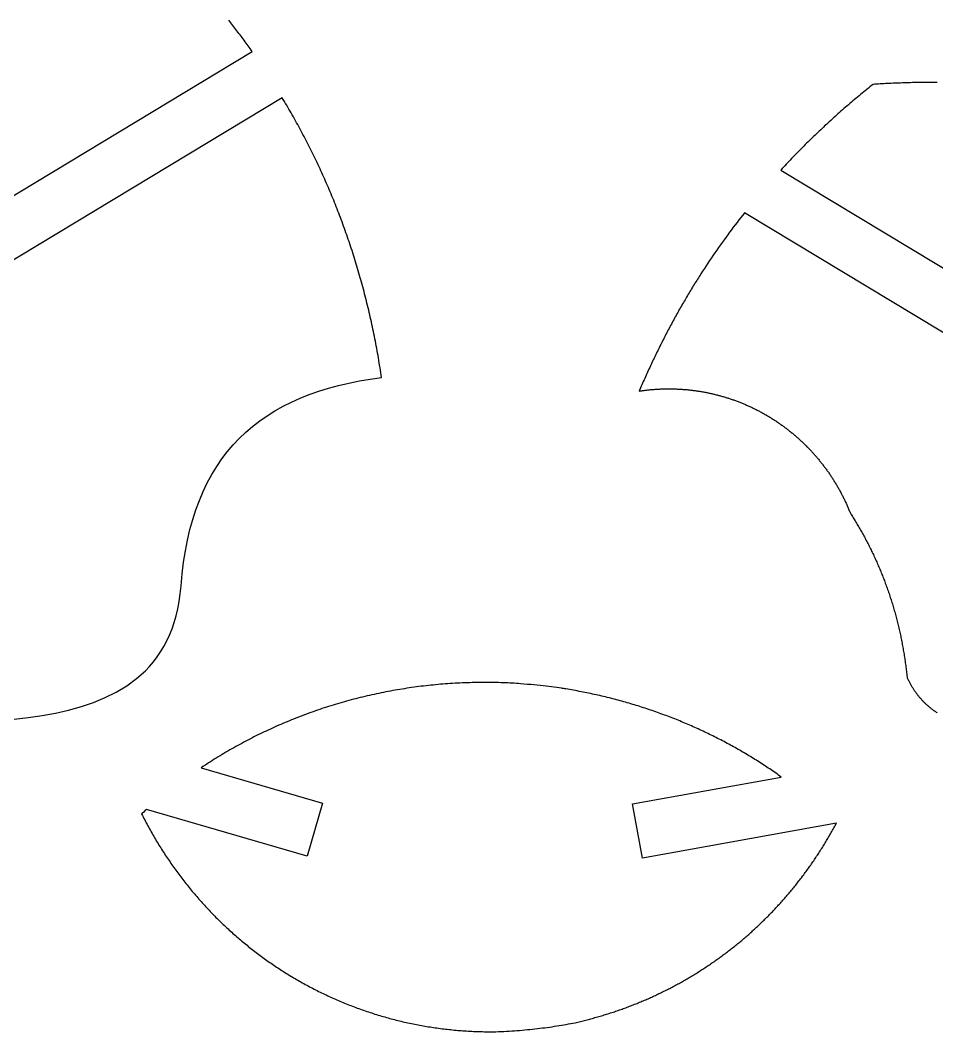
# Model space of a CAD drawing. Extents: x -331 to 1103, y -532 to 1751.
# Drawn here: x -128.5 to 73.6, y 682 to 905.2 of the extents above; entities that cross this region are included whole.
import ezdxf

# ---------------------------------------------------------------- set-up
doc = ezdxf.new("R2010")
doc.units = 0
doc.layers.add('Default_Layer', color=1, linetype='CONTINUOUS')

msp = doc.modelspace()

# ---------------------------------------------------------------- linework, layer by layer
at = {"layer": 'Default_Layer'}
for points in [[(-147.08, 856.28), (-77.42, 898.34), (-77.64, 898.65), (-77.85, 898.96), (-78.07, 899.27), (-78.29, 899.57), (-78.52, 899.88), (-78.74, 900.18), (-78.96, 900.49), (-79.18, 900.79), (-79.4, 901.09), (-79.63, 901.39), (-79.85, 901.69), (-80.07, 901.99), (-80.3, 902.29), (-80.52, 902.59), (-80.75, 902.89), (-80.98, 903.19), (-81.2, 903.49), (-81.43, 903.78), (-81.66, 904.08), (-81.89, 904.38), (-82.11, 904.67), (-82.34, 904.96), (-82.57, 905.26)], [(73.68, 891.5), (73.1, 891.5), (72.66, 891.5), (72.21, 891.5), (71.77, 891.5), (71.32, 891.49), (70.88, 891.49), (70.43, 891.48), (69.99, 891.48), (69.55, 891.47), (69.11, 891.46), (68.67, 891.46), (68.23, 891.45), (67.8, 891.44), (67.36, 891.43), (66.93, 891.41), (66.5, 891.4), (66.07, 891.39), (65.64, 891.37), (65.22, 891.36), (64.79, 891.34), (64.37, 891.32), (63.96, 891.31), (63.54, 891.29), (63.13, 891.27), (62.72, 891.25), (62.32, 891.23), (61.91, 891.21), (61.51, 891.19), (61.12, 891.16), (60.72, 891.14), (60.34, 891.11), (59.95, 891.09), (59.57, 891.06), (59.22, 890.79), (58.87, 890.51), (58.53, 890.23), (58.18, 889.95), (57.84, 889.68), (57.49, 889.4), (57.15, 889.12), (56.81, 888.84), (56.47, 888.56), (56.13, 888.27), (55.79, 887.99), (55.46, 887.71), (55.12, 887.43), (54.79, 887.15), (54.45, 886.86), (54.12, 886.58), (53.79, 886.29), (53.46, 886.01), (53.13, 885.72), (52.8, 885.44), (52.47, 885.15), (52.15, 884.86), (51.82, 884.57), (51.5, 884.29), (51.18, 884), (50.85, 883.71), (50.53, 883.42), (50.21, 883.13), (49.89, 882.83), (49.57, 882.54), (49.26, 882.25), (48.94, 881.96), (48.62, 881.66), (48.31, 881.37), (48, 881.07), (47.68, 880.77), (47.37, 880.48), (47.06, 880.18), (46.75, 879.88), (46.44, 879.58), (46.13, 879.28), (45.82, 878.98), (45.51, 878.68), (45.21, 878.38), (44.9, 878.08), (44.6, 877.77), (44.29, 877.47), (43.99, 877.16), (43.69, 876.86), (43.38, 876.55), (43.08, 876.24), (42.78, 875.94), (42.48, 875.63), (42.18, 875.32), (41.88, 875.01), (41.59, 874.69), (41.29, 874.38), (40.99, 874.07), (40.7, 873.75), (40.4, 873.44), (40.11, 873.12), (39.81, 872.81), (39.52, 872.49), (39.23, 872.17), (107.64, 830.86)], [(-129.86, 751.02), (-126.77, 751.37), (-123.73, 751.8), (-120.76, 752.34), (-117.87, 752.99), (-115.07, 753.77), (-112.38, 754.69), (-109.8, 755.75), (-107.36, 756.97), (-105.06, 758.36), (-102.92, 759.94), (-100.95, 761.7), (-100.04, 762.66), (-99.17, 763.67), (-98.35, 764.74), (-97.58, 765.86), (-96.87, 767.04), (-96.2, 768.27), (-95.6, 769.57), (-95.05, 770.92), (-94.56, 772.34), (-94.14, 773.82), (-93.77, 775.37), (-93.47, 776.98), (-93.24, 778.66), (-93.07, 780.41), (-92.83, 783.07), (-92.51, 785.64), (-92.12, 788.12), (-91.66, 790.52), (-91.11, 792.84), (-90.5, 795.07), (-89.8, 797.21), (-89.03, 799.28), (-88.19, 801.26), (-87.28, 803.17), (-86.29, 804.99), (-85.22, 806.74), (-84.08, 808.41), (-82.87, 810), (-81.59, 811.51), (-80.23, 812.95), (-78.8, 814.31), (-77.3, 815.61), (-75.73, 816.82), (-74.08, 817.97), (-72.37, 819.04), (-70.58, 820.05), (-68.72, 820.98), (-66.79, 821.84), (-64.79, 822.64), (-62.72, 823.37), (-60.58, 824.03), (-58.38, 824.63), (-56.1, 825.16), (-53.75, 825.63), (-51.33, 826.04), (-48.85, 826.38), (-48.93, 826.92), (-49.01, 827.47), (-49.09, 828.01), (-49.18, 828.55), (-49.27, 829.09), (-49.36, 829.62), (-49.45, 830.16), (-49.54, 830.7), (-49.63, 831.23), (-49.73, 831.77), (-49.82, 832.3), (-49.92, 832.84), (-50.02, 833.37), (-50.12, 833.9), (-50.22, 834.43), (-50.33, 834.96), (-50.43, 835.49), (-50.54, 836.02), (-50.65, 836.54), (-50.76, 837.07), (-50.87, 837.6), (-50.98, 838.12), (-51.1, 838.64), (-51.21, 839.17), (-51.33, 839.69), (-51.45, 840.21), (-51.57, 840.73), (-51.69, 841.25), (-51.82, 841.76), (-51.94, 842.28), (-52.07, 842.8), (-52.2, 843.31), (-52.32, 843.83), (-52.46, 844.34), (-52.59, 844.85), (-52.72, 845.36), (-52.86, 845.87), (-52.99, 846.38), (-53.13, 846.89), (-53.27, 847.4), (-53.41, 847.91), (-53.55, 848.41), (-53.7, 848.92), (-53.84, 849.42), (-53.99, 849.92), (-54.14, 850.42), (-54.29, 850.93), (-54.44, 851.43), (-54.59, 851.92), (-54.75, 852.42), (-54.9, 852.92), (-55.06, 853.42), (-55.21, 853.91), (-55.37, 854.4), (-55.53, 854.9), (-55.7, 855.39), (-55.86, 855.88), (-56.03, 856.37), (-56.19, 856.86), (-56.36, 857.35), (-56.53, 857.84), (-56.7, 858.32), (-56.87, 858.81), (-57.04, 859.29), (-57.22, 859.78), (-57.39, 860.26), (-57.57, 860.74), (-57.75, 861.22), (-57.93, 861.7), (-58.11, 862.18), (-58.29, 862.65), (-58.48, 863.13), (-58.66, 863.61), (-58.85, 864.08), (-59.03, 864.55), (-59.22, 865.03), (-59.41, 865.5), (-59.61, 865.97), (-59.8, 866.44), (-59.99, 866.9), (-60.19, 867.37), (-60.39, 867.84), (-60.58, 868.3), (-60.78, 868.77), (-60.98, 869.23), (-61.19, 869.69), (-61.39, 870.15), (-61.59, 870.61), (-61.8, 871.07), (-62.01, 871.53), (-62.21, 871.98), (-62.42, 872.44), (-62.63, 872.89), (-62.85, 873.35), (-63.06, 873.8), (-63.27, 874.25), (-63.49, 874.7), (-63.71, 875.15), (-63.93, 875.6), (-64.15, 876.05), (-64.37, 876.49), (-64.59, 876.94), (-64.81, 877.38), (-65.04, 877.82), (-65.26, 878.27), (-65.49, 878.71), (-65.72, 879.15), (-65.94, 879.58), (-66.18, 880.02), (-66.41, 880.46), (-66.64, 880.89), (-66.87, 881.33), (-67.11, 881.76), (-67.34, 882.19), (-67.58, 882.62), (-67.82, 883.05), (-68.06, 883.48), (-68.3, 883.91), (-68.54, 884.33), (-68.79, 884.76), (-69.03, 885.18), (-69.28, 885.61), (-69.52, 886.03), (-69.77, 886.45), (-70.02, 886.87), (-70.27, 887.29), (-70.52, 887.71), (-70.78, 888.12), (-141.11, 845.65)], [(101.34, 820.43), (31.23, 862.76), (30.81, 862.23), (30.39, 861.69), (29.97, 861.16), (29.55, 860.62), (29.14, 860.07), (28.72, 859.53), (28.31, 858.98), (27.9, 858.43), (27.49, 857.87), (27.09, 857.32), (26.68, 856.76), (26.28, 856.2), (25.88, 855.64), (25.48, 855.07), (25.08, 854.5), (24.69, 853.93), (24.29, 853.36), (23.9, 852.79), (23.51, 852.21), (23.13, 851.63), (22.74, 851.04), (22.36, 850.46), (21.97, 849.87), (21.59, 849.28), (21.4, 848.98), (21.22, 848.69), (21.03, 848.39), (20.84, 848.09), (20.65, 847.79), (20.46, 847.49), (20.28, 847.19), (20.09, 846.89), (19.91, 846.59), (19.72, 846.29), (19.54, 845.98), (19.35, 845.68), (19.17, 845.38), (18.99, 845.07), (18.8, 844.76), (18.62, 844.46), (18.44, 844.15), (18.26, 843.84), (18.08, 843.54), (17.9, 843.23), (17.72, 842.92), (17.54, 842.61), (17.36, 842.3), (17.18, 841.98), (17, 841.67), (16.82, 841.36), (16.65, 841.04), (16.47, 840.73), (16.3, 840.41), (16.12, 840.1), (15.94, 839.78), (15.77, 839.47), (15.6, 839.15), (15.42, 838.83), (15.25, 838.51), (15.08, 838.19), (14.9, 837.87), (14.73, 837.55), (14.56, 837.23), (14.39, 836.9), (14.22, 836.58), (14.05, 836.25), (13.88, 835.93), (13.71, 835.6), (13.55, 835.28), (13.38, 834.95), (13.21, 834.62), (13.04, 834.29), (12.88, 833.97), (12.71, 833.64), (12.55, 833.31), (12.38, 832.97), (12.22, 832.64), (12.05, 832.31), (11.89, 831.98), (11.73, 831.64), (11.57, 831.31), (11.4, 830.97), (11.24, 830.63), (11.08, 830.3), (10.92, 829.96), (10.76, 829.62), (10.6, 829.28), (10.44, 828.94), (10.29, 828.6), (10.13, 828.26), (9.97, 827.92), (9.81, 827.57), (9.66, 827.23), (9.5, 826.89), (9.35, 826.54), (9.19, 826.19), (9.04, 825.85), (8.88, 825.5), (8.73, 825.15), (8.58, 824.8), (8.43, 824.45), (8.27, 824.1), (8.12, 823.75), (7.97, 823.4), (8.16, 823.43), (8.34, 823.46), (8.53, 823.48), (8.72, 823.51), (8.91, 823.54), (9.1, 823.56), (9.29, 823.59), (9.49, 823.61), (9.68, 823.63), (9.88, 823.65), (10.08, 823.67), (10.28, 823.69), (10.48, 823.71), (10.68, 823.73), (10.89, 823.75), (11.09, 823.76), (11.3, 823.78), (11.5, 823.79), (11.71, 823.81), (11.92, 823.82), (12.13, 823.83), (12.34, 823.84), (12.55, 823.85), (12.76, 823.86), (12.97, 823.87), (13.18, 823.87), (13.4, 823.88), (13.61, 823.89), (13.82, 823.89), (14.04, 823.89), (14.25, 823.89), (14.47, 823.89), (14.68, 823.89), (14.89, 823.89), (15.1, 823.89), (15.32, 823.89), (15.53, 823.88), (15.74, 823.88), (15.95, 823.87), (16.16, 823.86), (16.37, 823.85), (16.58, 823.84), (16.79, 823.83), (17, 823.82), (17.21, 823.81), (17.42, 823.79), (17.63, 823.78), (17.84, 823.76), (18.05, 823.75), (18.26, 823.73), (18.46, 823.71), (18.67, 823.69), (18.88, 823.67), (19.09, 823.65), (19.29, 823.63), (19.5, 823.6), (19.7, 823.58), (19.91, 823.55), (20.12, 823.53), (20.32, 823.5), (20.53, 823.47), (20.73, 823.44), (20.94, 823.41), (21.14, 823.38), (21.34, 823.35), (21.55, 823.31), (21.75, 823.28), (21.95, 823.24), (22.15, 823.21), (22.36, 823.17), (22.56, 823.13), (22.76, 823.09), (22.96, 823.05), (23.16, 823.01), (23.36, 822.97), (23.56, 822.93), (23.76, 822.88), (23.96, 822.84), (24.16, 822.79), (24.36, 822.75), (24.56, 822.7), (24.76, 822.65), (24.95, 822.6), (25.15, 822.55), (25.35, 822.5), (25.54, 822.45), (25.74, 822.4), (25.94, 822.34), (26.13, 822.29), (26.33, 822.23), (26.52, 822.18), (26.72, 822.12), (26.91, 822.06), (27.1, 822), (27.3, 821.94), (27.49, 821.88), (27.68, 821.82), (27.87, 821.76), (28.06, 821.69), (28.26, 821.63), (28.45, 821.56), (28.64, 821.5), (28.83, 821.43), (29.02, 821.36), (29.21, 821.29), (29.39, 821.22), (29.58, 821.15), (29.77, 821.08), (29.96, 821.01), (30.15, 820.94), (30.33, 820.86), (30.52, 820.79), (30.7, 820.71), (30.89, 820.64), (31.07, 820.56), (31.26, 820.48), (31.44, 820.4), (31.63, 820.32), (31.81, 820.24), (31.99, 820.16), (32.18, 820.08), (32.36, 819.99), (32.54, 819.91), (32.72, 819.83), (32.9, 819.74), (33.08, 819.65), (33.26, 819.57), (33.44, 819.48), (33.62, 819.39), (33.8, 819.3), (33.97, 819.21), (34.15, 819.12), (34.33, 819.03), (34.5, 818.93), (34.68, 818.84), (34.86, 818.74), (35.03, 818.65), (35.21, 818.55), (35.38, 818.46), (35.55, 818.36), (35.73, 818.26), (35.9, 818.16), (36.07, 818.06), (36.24, 817.96), (36.41, 817.86), (36.58, 817.75), (36.75, 817.65), (36.92, 817.55), (37.09, 817.44), (37.26, 817.34), (37.43, 817.23), (37.6, 817.12), (37.76, 817.02), (37.93, 816.91), (38.09, 816.8), (38.26, 816.69), (38.42, 816.58), (38.59, 816.47), (38.75, 816.35), (38.92, 816.24), (39.08, 816.13), (39.24, 816.01), (39.4, 815.9), (39.56, 815.78), (39.72, 815.66), (39.88, 815.55), (40.04, 815.43), (40.2, 815.31), (40.36, 815.19), (40.52, 815.07), (40.67, 814.95), (40.83, 814.83), (40.99, 814.7), (41.14, 814.58), (41.3, 814.46), (41.45, 814.33), (41.61, 814.21), (41.76, 814.08), (41.91, 813.95), (42.06, 813.83), (42.21, 813.7), (42.37, 813.57), (42.52, 813.44), (42.66, 813.31), (42.81, 813.18), (42.96, 813.05), (43.11, 812.92), (43.26, 812.78), (43.4, 812.65), (43.55, 812.51), (43.7, 812.38), (43.84, 812.24), (43.98, 812.11), (44.13, 811.97), (44.27, 811.83), (44.41, 811.69), (44.56, 811.56), (44.7, 811.42), (44.84, 811.28), (44.98, 811.13), (45.12, 810.99), (45.25, 810.85), (45.39, 810.71), (45.53, 810.56), (45.67, 810.42), (45.8, 810.28), (45.94, 810.13), (46.07, 809.98), (46.21, 809.84), (46.34, 809.69), (46.47, 809.54), (46.6, 809.39), (46.74, 809.24), (46.87, 809.09), (47, 808.94), (47.13, 808.79), (47.26, 808.64), (47.38, 808.49), (47.51, 808.34), (47.64, 808.18), (47.76, 808.03), (47.89, 807.87), (48.01, 807.72), (48.14, 807.56), (48.26, 807.4), (48.38, 807.25), (48.51, 807.09), (48.63, 806.93), (48.75, 806.77), (48.87, 806.61), (48.99, 806.45), (49.11, 806.29), (49.22, 806.13), (49.34, 805.97), (49.46, 805.81), (49.57, 805.64), (49.69, 805.48), (49.8, 805.32), (49.92, 805.15), (50.03, 804.99), (50.14, 804.82), (50.25, 804.65), (50.36, 804.49), (50.47, 804.32), (50.58, 804.15), (50.69, 803.98), (50.8, 803.81), (50.9, 803.64), (51.01, 803.47), (51.12, 803.3), (51.22, 803.13), (51.32, 802.96), (51.43, 802.79), (51.53, 802.61), (51.63, 802.44), (51.73, 802.27), (51.83, 802.09), (51.93, 801.92), (52.03, 801.74), (52.13, 801.57), (52.23, 801.39), (52.32, 801.21), (52.42, 801.03), (52.51, 800.86), (52.61, 800.68), (52.7, 800.5), (52.79, 800.32), (52.88, 800.14), (52.98, 799.96), (53.07, 799.78), (53.15, 799.6), (53.24, 799.41), (53.33, 799.23), (53.42, 799.05), (53.5, 798.86), (53.59, 798.68), (53.67, 798.5), (53.76, 798.31), (53.84, 798.13), (53.92, 797.94), (54, 797.75), (54.08, 797.57), (54.16, 797.38), (54.24, 797.19), (54.32, 797), (54.4, 796.81), (54.47, 796.62), (54.55, 796.43), (54.7, 796.19), (54.86, 795.95), (55.01, 795.71), (55.17, 795.46), (55.32, 795.22), (55.47, 794.98), (55.62, 794.73), (55.77, 794.48), (55.92, 794.24), (56.07, 793.99), (56.21, 793.74), (56.36, 793.49), (56.51, 793.24), (56.65, 792.99), (56.79, 792.74), (56.94, 792.48), (57.08, 792.23), (57.22, 791.98), (57.36, 791.72), (57.5, 791.47), (57.64, 791.21), (57.78, 790.96), (57.92, 790.7), (58.05, 790.44), (58.19, 790.18), (58.32, 789.92), (58.46, 789.66), (58.59, 789.4), (58.72, 789.14), (58.85, 788.88), (58.98, 788.62), (59.11, 788.36), (59.24, 788.09), (59.37, 787.83), (59.49, 787.56), (59.62, 787.3), (59.75, 787.03), (59.87, 786.76), (59.99, 786.49), (60.11, 786.23), (60.24, 785.96), (60.36, 785.69), (60.48, 785.42), (60.59, 785.15), (60.71, 784.87), (60.83, 784.6), (60.95, 784.33), (61.06, 784.06), (61.17, 783.78), (61.29, 783.51), (61.4, 783.23), (61.51, 782.96), (61.62, 782.68), (61.73, 782.4), (61.84, 782.12), (61.95, 781.84), (62.05, 781.57), (62.16, 781.29), (62.26, 781.01), (62.37, 780.72), (62.47, 780.44), (62.57, 780.16), (62.67, 779.88), (62.77, 779.59), (62.87, 779.31), (62.97, 779.03), (63.07, 778.74), (63.16, 778.45), (63.26, 778.17), (63.35, 777.88), (63.45, 777.59), (63.54, 777.31), (63.63, 777.02), (63.72, 776.73), (63.81, 776.44), (63.9, 776.15), (63.98, 775.86), (64.07, 775.56), (64.16, 775.27), (64.24, 774.98), (64.32, 774.69), (64.4, 774.39), (64.49, 774.1), (64.57, 773.8), (64.65, 773.51), (64.72, 773.21), (64.8, 772.91), (64.88, 772.62), (64.95, 772.32), (65.03, 772.02), (65.1, 771.72), (65.17, 771.42), (65.24, 771.12), (65.31, 770.82), (65.38, 770.52), (65.45, 770.22), (65.52, 769.92), (65.58, 769.62), (65.65, 769.31), (65.71, 769.01), (65.77, 768.7), (65.83, 768.4), (65.89, 768.09), (65.95, 767.79), (66.01, 767.48), (66.07, 767.18), (66.12, 766.87), (66.18, 766.56), (66.23, 766.25), (66.29, 765.94), (66.34, 765.63), (66.39, 765.32), (66.44, 765.01), (66.49, 764.7), (66.53, 764.39), (66.58, 764.08), (66.63, 763.77), (66.67, 763.45), (66.71, 763.14), (66.76, 762.83), (66.8, 762.51), (66.84, 762.2), (66.87, 761.88), (66.91, 761.57), (66.95, 761.25), (66.98, 760.93), (67.02, 760.62), (67.05, 760.3), (67.11, 760.15), (67.18, 760.01), (67.24, 759.86), (67.31, 759.72), (67.38, 759.57), (67.45, 759.43), (67.52, 759.29), (67.59, 759.15), (67.66, 759.01), (67.74, 758.87), (67.81, 758.73), (67.89, 758.59), (67.97, 758.45), (68.05, 758.32), (68.13, 758.18), (68.21, 758.05), (68.29, 757.91), (68.37, 757.78), (68.46, 757.65), (68.54, 757.51), (68.63, 757.38), (68.72, 757.25), (68.81, 757.12), (68.9, 757), (68.99, 756.87), (69.08, 756.74), (69.18, 756.62), (69.27, 756.49), (69.37, 756.37), (69.46, 756.25), (69.56, 756.12), (69.66, 756), (69.76, 755.88), (69.86, 755.76), (69.96, 755.64), (70.07, 755.53), (70.17, 755.41), (70.27, 755.3), (70.38, 755.18), (70.49, 755.07), (70.59, 754.96), (70.7, 754.84), (70.81, 754.73), (70.92, 754.62), (71.04, 754.52), (71.15, 754.41), (71.26, 754.3), (71.38, 754.2), (71.49, 754.09), (71.61, 753.99), (71.73, 753.89), (71.84, 753.79), (71.96, 753.69), (72.08, 753.59), (72.2, 753.49), (72.33, 753.39), (72.45, 753.3), (72.57, 753.2), (72.7, 753.11), (72.82, 753.02), (72.95, 752.93), (73.07, 752.83), (73.2, 752.75), (73.33, 752.66), (73.46, 752.57), (73.59, 752.49), (73.72, 752.4)]]:
    msp.add_lwpolyline(points, dxfattribs=at)
msp.add_lwpolyline([(6.52, 732.35), (39.32, 738.23), (39, 738.46), (38.69, 738.68), (38.37, 738.91), (38.05, 739.13), (37.73, 739.35), (37.41, 739.57), (37.09, 739.79), (36.77, 740.01), (36.45, 740.22), (36.12, 740.44), (35.8, 740.65), (35.47, 740.87), (35.15, 741.08), (34.82, 741.29), (34.49, 741.5), (34.16, 741.71), (33.83, 741.92), (33.5, 742.12), (33.17, 742.33), (32.84, 742.54), (32.5, 742.74), (32.17, 742.94), (31.83, 743.14), (31.5, 743.35), (31.16, 743.54), (30.82, 743.74), (30.48, 743.94), (30.14, 744.14), (29.8, 744.33), (29.46, 744.53), (29.12, 744.72), (28.77, 744.91), (28.43, 745.1), (28.08, 745.29), (27.73, 745.48), (27.39, 745.67), (27.04, 745.85), (26.69, 746.04), (26.34, 746.22), (25.99, 746.41), (25.64, 746.59), (25.28, 746.77), (24.93, 746.95), (24.57, 747.13), (24.22, 747.3), (23.86, 747.48), (23.51, 747.65), (23.15, 747.83), (22.79, 748), (22.43, 748.17), (22.07, 748.34), (21.71, 748.51), (21.34, 748.68), (20.98, 748.84), (20.61, 749.01), (20.25, 749.17), (19.88, 749.34), (19.52, 749.5), (19.15, 749.66), (18.78, 749.82), (18.41, 749.98), (18.04, 750.13), (17.67, 750.29), (17.3, 750.44), (16.92, 750.6), (16.55, 750.75), (16.18, 750.9), (15.8, 751.05), (15.42, 751.2), (15.05, 751.35), (14.67, 751.49), (14.29, 751.64), (13.91, 751.78), (13.53, 751.92), (13.15, 752.06), (12.77, 752.2), (12.38, 752.34), (12, 752.48), (11.62, 752.62), (11.23, 752.75), (10.84, 752.88), (10.46, 753.02), (10.07, 753.15), (9.68, 753.28), (9.29, 753.4), (8.9, 753.53), (8.51, 753.66), (8.12, 753.78), (7.72, 753.91), (7.33, 754.03), (6.94, 754.15), (6.54, 754.27), (6.15, 754.38), (5.75, 754.5), (5.35, 754.62), (4.95, 754.73), (4.55, 754.84), (4.15, 754.95), (3.75, 755.06), (3.35, 755.17), (2.95, 755.28), (2.55, 755.39), (2.14, 755.49), (1.74, 755.6), (1.33, 755.7), (0.93, 755.8), (0.52, 755.9), (0.11, 756), (-0.3, 756.09), (-0.71, 756.19), (-1.12, 756.28), (-1.53, 756.37), (-1.94, 756.46), (-2.35, 756.55), (-2.76, 756.64), (-3.18, 756.73), (-3.59, 756.82), (-4.01, 756.9), (-4.42, 756.98), (-4.84, 757.06), (-5.26, 757.14), (-5.68, 757.22), (-6.09, 757.3), (-6.51, 757.38), (-6.93, 757.45), (-7.36, 757.52), (-7.78, 757.6), (-8.2, 757.67), (-8.43, 757.7), (-8.67, 757.74), (-8.92, 757.78), (-9.17, 757.81), (-9.68, 757.89), (-10.22, 757.96), (-10.78, 758.04), (-11.36, 758.11), (-11.96, 758.18), (-12.58, 758.26), (-13.22, 758.33), (-13.88, 758.4), (-14.55, 758.47), (-15.25, 758.55), (-15.96, 758.62), (-16.69, 758.68), (-17.44, 758.75), (-18.2, 758.82), (-18.65, 758.85), (-19.11, 758.88), (-19.58, 758.91), (-20.05, 758.94), (-20.53, 758.96), (-21.02, 758.99), (-21.51, 759.01), (-22.01, 759.03), (-22.52, 759.04), (-23.03, 759.06), (-23.54, 759.07), (-24.06, 759.08), (-24.58, 759.09), (-25.1, 759.09), (-25.62, 759.1), (-26.14, 759.1), (-26.69, 759.1), (-27.23, 759.09), (-27.78, 759.09), (-28.32, 759.08), (-28.87, 759.07), (-29.41, 759.05), (-29.95, 759.04), (-30.49, 759.02), (-31.03, 758.99), (-31.57, 758.97), (-32.11, 758.94), (-32.65, 758.91), (-33.19, 758.88), (-33.72, 758.85), (-34.26, 758.81), (-34.8, 758.77), (-35.33, 758.73), (-35.86, 758.69), (-36.4, 758.64), (-36.93, 758.59), (-37.46, 758.54), (-37.99, 758.49), (-38.53, 758.43), (-39.05, 758.37), (-39.58, 758.31), (-40.11, 758.25), (-40.64, 758.18), (-41.17, 758.11), (-41.69, 758.04), (-42.22, 757.97), (-42.74, 757.89), (-43.27, 757.81), (-43.79, 757.73), (-44.31, 757.65), (-44.83, 757.57), (-45.35, 757.48), (-45.87, 757.39), (-46.39, 757.3), (-46.91, 757.2), (-47.42, 757.11), (-47.94, 757.01), (-48.45, 756.9), (-48.97, 756.8), (-49.48, 756.7), (-49.99, 756.59), (-50.5, 756.48), (-51.01, 756.36), (-51.52, 756.25), (-52.03, 756.13), (-52.54, 756.01), (-53.05, 755.89), (-53.55, 755.77), (-54.06, 755.64), (-54.56, 755.51), (-55.06, 755.38), (-55.57, 755.25), (-56.07, 755.11), (-56.57, 754.97), (-57.06, 754.83), (-57.56, 754.69), (-58.06, 754.55), (-58.56, 754.4), (-59.05, 754.25), (-59.54, 754.1), (-60.04, 753.95), (-60.53, 753.8), (-61.02, 753.64), (-61.51, 753.48), (-62, 753.32), (-62.48, 753.15), (-62.97, 752.99), (-63.45, 752.82), (-63.94, 752.65), (-64.42, 752.48), (-64.9, 752.31), (-65.38, 752.13), (-65.86, 751.95), (-66.34, 751.77), (-66.82, 751.59), (-67.3, 751.4), (-67.77, 751.22), (-68.24, 751.03), (-68.72, 750.84), (-69.19, 750.65), (-69.66, 750.45), (-70.13, 750.25), (-70.6, 750.06), (-71.06, 749.85), (-71.53, 749.65), (-71.99, 749.45), (-72.46, 749.24), (-72.92, 749.03), (-73.38, 748.82), (-73.84, 748.61), (-74.29, 748.39), (-74.75, 748.18), (-75.21, 747.96), (-75.66, 747.74), (-76.11, 747.52), (-76.57, 747.29), (-77.02, 747.07), (-77.47, 746.84), (-77.91, 746.61), (-78.36, 746.38), (-78.81, 746.14), (-79.25, 745.91), (-79.69, 745.67), (-80.13, 745.43), (-80.57, 745.19), (-81.01, 744.94), (-81.45, 744.7), (-81.88, 744.45), (-82.32, 744.2), (-82.75, 743.95), (-83.18, 743.7), (-83.61, 743.44), (-84.04, 743.19), (-84.47, 742.93), (-84.89, 742.67), (-85.32, 742.41), (-85.74, 742.15), (-86.16, 741.88), (-86.58, 741.61), (-87, 741.34), (-87.42, 741.07), (-87.84, 740.8), (-88.25, 740.53), (-88.66, 740.25), (-61.86, 732.5), (-65.24, 720.8), (-100.7, 731.05), (-101.04, 730.76), (-101.32, 730.5), (-101.56, 730.29), (-101.77, 730.11), (-101.6, 729.77), (-101.43, 729.43), (-101.26, 729.1), (-101.08, 728.77), (-100.91, 728.43), (-100.74, 728.1), (-100.56, 727.77), (-100.38, 727.44), (-100.2, 727.11), (-100.02, 726.78), (-99.84, 726.46), (-99.66, 726.13), (-99.47, 725.81), (-99.29, 725.48), (-99.1, 725.16), (-98.91, 724.83), (-98.72, 724.51), (-98.53, 724.19), (-98.34, 723.87), (-98.15, 723.55), (-97.95, 723.23), (-97.75, 722.92), (-97.56, 722.6), (-97.36, 722.29), (-97.16, 721.97), (-96.96, 721.66), (-96.75, 721.35), (-96.55, 721.03), (-96.35, 720.72), (-96.14, 720.41), (-95.93, 720.11), (-95.72, 719.8), (-95.51, 719.49), (-95.3, 719.19), (-95.09, 718.88), (-94.88, 718.58), (-94.66, 718.27), (-94.45, 717.97), (-94.23, 717.67), (-94.01, 717.37), (-93.79, 717.07), (-93.57, 716.77), (-93.35, 716.48), (-93.12, 716.18), (-92.9, 715.89), (-92.67, 715.59), (-92.45, 715.3), (-92.22, 715.01), (-91.99, 714.72), (-91.76, 714.43), (-91.53, 714.14), (-91.29, 713.85), (-91.06, 713.57), (-90.83, 713.28), (-90.59, 713), (-90.35, 712.71), (-90.11, 712.43), (-89.87, 712.15), (-89.63, 711.87), (-89.39, 711.59), (-89.15, 711.31), (-88.9, 711.03), (-88.66, 710.76), (-88.41, 710.48), (-88.16, 710.21), (-87.91, 709.94), (-87.66, 709.66), (-87.41, 709.39), (-87.16, 709.12), (-86.91, 708.86), (-86.65, 708.59), (-86.4, 708.32), (-86.14, 708.06), (-85.88, 707.79), (-85.63, 707.53), (-85.37, 707.27), (-85.1, 707.01), (-84.84, 706.75), (-84.58, 706.49), (-84.32, 706.23), (-84.05, 705.98), (-83.78, 705.72), (-83.52, 705.47), (-83.25, 705.22), (-82.98, 704.97), (-82.71, 704.72), (-82.44, 704.47), (-82.17, 704.22), (-81.89, 703.97), (-81.62, 703.73), (-81.34, 703.48), (-81.07, 703.24), (-80.79, 703), (-80.51, 702.76), (-80.23, 702.52), (-79.95, 702.28), (-79.67, 702.04), (-79.38, 701.8), (-79.1, 701.57), (-78.82, 701.34), (-78.53, 701.1), (-78.24, 700.87), (-77.96, 700.64), (-77.67, 700.41), (-77.38, 700.19), (-77.09, 699.96), (-76.8, 699.73), (-76.5, 699.51), (-76.21, 699.29), (-75.92, 699.07), (-75.62, 698.85), (-75.32, 698.63), (-75.03, 698.41), (-74.73, 698.19), (-74.43, 697.98), (-74.13, 697.77), (-73.83, 697.55), (-73.53, 697.34), (-73.22, 697.13), (-72.92, 696.92), (-72.62, 696.72), (-72.31, 696.51), (-72, 696.31), (-71.7, 696.1), (-71.39, 695.9), (-71.08, 695.7), (-70.77, 695.5), (-70.46, 695.3), (-70.15, 695.1), (-69.83, 694.91), (-69.52, 694.71), (-69.21, 694.52), (-68.89, 694.33), (-68.57, 694.14), (-68.26, 693.95), (-67.94, 693.76), (-67.62, 693.58), (-67.3, 693.39), (-66.98, 693.21), (-66.66, 693.03), (-66.34, 692.84), (-66.01, 692.66), (-65.69, 692.49), (-65.37, 692.31), (-65.04, 692.13), (-64.71, 691.96), (-64.39, 691.79), (-64.06, 691.62), (-63.73, 691.45), (-63.4, 691.28), (-63.07, 691.11), (-62.74, 690.94), (-62.41, 690.78), (-62.07, 690.62), (-61.74, 690.46), (-61.41, 690.3), (-61.07, 690.14), (-60.73, 689.98), (-60.4, 689.82), (-60.06, 689.67), (-59.72, 689.52), (-59.38, 689.36), (-59.04, 689.21), (-58.7, 689.07), (-58.36, 688.92), (-58.02, 688.77), (-57.68, 688.63), (-57.33, 688.49), (-56.99, 688.34), (-56.64, 688.2), (-56.3, 688.07), (-55.95, 687.93), (-55.6, 687.79), (-55.26, 687.66), (-54.91, 687.53), (-54.56, 687.4), (-54.21, 687.27), (-53.86, 687.14), (-53.51, 687.01), (-53.15, 686.89), (-52.8, 686.76), (-52.45, 686.64), (-52.09, 686.52), (-51.74, 686.4), (-51.38, 686.28), (-51.03, 686.17), (-50.67, 686.05), (-50.31, 685.94), (-49.95, 685.83), (-49.59, 685.72), (-49.24, 685.61), (-48.88, 685.5), (-48.51, 685.4), (-48.15, 685.29), (-47.79, 685.19), (-47.43, 685.09), (-47.06, 684.99), (-46.7, 684.89), (-46.34, 684.8), (-45.97, 684.7), (-45.6, 684.61), (-45.24, 684.52), (-44.87, 684.43), (-44.5, 684.34), (-44.13, 684.25), (-43.77, 684.17), (-43.4, 684.08), (-43.03, 684), (-42.65, 683.92), (-42.28, 683.84), (-41.91, 683.77), (-41.54, 683.69), (-41.17, 683.62), (-40.79, 683.55), (-40.42, 683.48), (-40.04, 683.41), (-39.67, 683.34), (-39.29, 683.27), (-38.91, 683.21), (-38.54, 683.15), (-38.16, 683.09), (-37.78, 683.03), (-37.4, 682.97), (-37.02, 682.91), (-36.64, 682.86), (-36.26, 682.81), (-35.88, 682.76), (-35.5, 682.71), (-35.12, 682.66), (-34.74, 682.61), (-34.36, 682.57), (-33.97, 682.53), (-33.59, 682.49), (-33.2, 682.45), (-32.82, 682.41), (-32.43, 682.38), (-32.05, 682.34), (-31.66, 682.31), (-31.27, 682.28), (-30.89, 682.25), (-30.5, 682.22), (-30.11, 682.2), (-29.72, 682.17), (-29.33, 682.15), (-28.94, 682.13), (-28.55, 682.11), (-28.16, 682.1), (-27.77, 682.08), (-27.38, 682.07), (-26.99, 682.06), (-26.6, 682.05), (-26.2, 682.04), (-25.81, 682.03), (-25.42, 682.03), (-25.02, 682.03), (-24.63, 682.03), (-24.13, 682.03), (-23.67, 682.03), (-23.07, 682.05), (-22.48, 682.08), (-21.89, 682.11), (-21.3, 682.14), (-20.72, 682.18), (-20.13, 682.21), (-19.55, 682.25), (-18.98, 682.3), (-18.4, 682.34), (-17.83, 682.39), (-17.26, 682.44), (-16.69, 682.49), (-16.13, 682.55), (-15.57, 682.6), (-15.02, 682.66), (-14.46, 682.73), (-13.91, 682.79), (-13.37, 682.86), (-12.83, 682.93), (-12.29, 683), (-11.75, 683.07), (-11.22, 683.15), (-10.7, 683.23), (-10.18, 683.31), (-9.66, 683.39), (-9.15, 683.48), (-8.64, 683.57), (-8.14, 683.65), (-7.64, 683.75), (-7.14, 683.84), (-6.66, 683.93), (-6.17, 684.03), (-5.88, 684.1), (-5.58, 684.17), (-5.29, 684.24), (-4.99, 684.31), (-4.7, 684.38), (-4.41, 684.45), (-4.11, 684.52), (-3.82, 684.59), (-3.53, 684.67), (-3.24, 684.75), (-2.95, 684.82), (-2.66, 684.9), (-2.37, 684.98), (-2.08, 685.06), (-1.79, 685.14), (-1.5, 685.22), (-1.21, 685.3), (-0.92, 685.38), (-0.64, 685.47), (-0.35, 685.55), (-0.06, 685.64), (0.22, 685.73), (0.51, 685.81), (0.79, 685.9), (1.08, 685.99), (1.36, 686.08), (1.65, 686.17), (1.93, 686.27), (2.21, 686.36), (2.49, 686.45), (2.78, 686.55), (3.06, 686.64), (3.34, 686.74), (3.62, 686.84), (3.9, 686.94), (4.18, 687.04), (4.46, 687.14), (4.74, 687.24), (5.01, 687.34), (5.29, 687.44), (5.57, 687.55), (5.85, 687.65), (6.12, 687.76), (6.4, 687.87), (6.67, 687.97), (6.95, 688.08), (7.22, 688.19), (7.5, 688.3), (7.77, 688.41), (8.04, 688.53), (8.31, 688.64), (8.59, 688.75), (8.86, 688.87), (9.13, 688.98), (9.4, 689.1), (9.67, 689.22), (9.94, 689.33), (10.21, 689.45), (10.47, 689.57), (10.74, 689.69), (11.01, 689.82), (11.28, 689.94), (11.54, 690.06), (11.81, 690.19), (12.07, 690.31), (12.34, 690.44), (12.6, 690.56), (12.87, 690.69), (13.13, 690.82), (13.39, 690.95), (13.65, 691.08), (13.91, 691.21), (14.18, 691.34), (14.44, 691.47), (14.7, 691.61), (14.96, 691.74), (15.21, 691.88), (15.47, 692.01), (15.73, 692.15), (15.99, 692.29), (16.24, 692.43), (16.5, 692.57), (16.76, 692.71), (17.01, 692.85), (17.27, 692.99), (17.52, 693.13), (17.77, 693.28), (18.03, 693.42), (18.28, 693.57), (18.53, 693.71), (18.78, 693.86), (19.03, 694.01), (19.28, 694.15), (19.53, 694.3), (19.78, 694.45), (20.03, 694.6), (20.28, 694.76), (20.52, 694.91), (20.77, 695.06), (21.02, 695.22), (21.26, 695.37), (21.51, 695.53), (21.75, 695.68), (22, 695.84), (22.24, 696), (22.48, 696.16), (22.72, 696.32), (22.97, 696.48), (23.21, 696.64), (23.45, 696.8), (23.69, 696.96), (23.93, 697.13), (24.16, 697.29), (24.4, 697.46), (24.64, 697.62), (24.88, 697.79), (25.11, 697.96), (25.35, 698.12), (25.58, 698.29), (25.82, 698.46), (26.05, 698.63), (26.28, 698.81), (26.52, 698.98), (26.75, 699.15), (26.98, 699.32), (27.21, 699.5), (27.44, 699.67), (27.67, 699.85), (27.9, 700.03), (28.13, 700.2), (28.36, 700.38), (28.58, 700.56), (28.81, 700.74), (29.04, 700.92), (29.26, 701.1), (29.49, 701.28), (29.71, 701.47), (29.93, 701.65), (30.16, 701.83), (30.38, 702.02), (30.6, 702.2), (30.82, 702.39), (31.04, 702.58), (31.26, 702.76), (31.48, 702.95), (31.7, 703.14), (31.91, 703.33), (32.13, 703.52), (32.35, 703.71), (32.56, 703.91), (32.78, 704.1), (32.99, 704.29), (33.21, 704.49), (33.42, 704.68), (33.63, 704.88), (33.84, 705.07), (34.05, 705.27), (34.27, 705.47), (34.48, 705.67), (34.68, 705.87), (34.89, 706.07), (35.1, 706.27), (35.31, 706.47), (35.51, 706.67), (35.72, 706.87), (35.93, 707.08), (36.13, 707.28), (36.33, 707.49), (36.54, 707.69), (36.74, 707.9), (36.94, 708.1), (37.14, 708.31), (37.34, 708.52), (37.54, 708.73), (37.74, 708.94), (37.94, 709.15), (38.14, 709.36), (38.33, 709.57), (38.53, 709.78), (38.73, 710), (38.92, 710.21), (39.12, 710.42), (39.31, 710.64), (39.5, 710.86), (39.69, 711.07), (39.89, 711.29), (40.08, 711.51), (40.27, 711.72), (40.46, 711.94), (40.64, 712.16), (40.83, 712.38), (41.02, 712.6), (41.21, 712.83), (41.39, 713.05), (41.58, 713.27), (41.76, 713.49), (41.95, 713.72), (42.13, 713.94), (42.31, 714.17), (42.49, 714.4), (42.67, 714.62), (42.85, 714.85), (43.03, 715.08), (43.21, 715.31), (43.39, 715.54), (43.57, 715.77), (43.74, 716), (43.92, 716.23), (44.09, 716.46), (44.27, 716.69), (44.44, 716.92), (44.61, 717.16), (44.79, 717.39), (44.96, 717.63), (45.13, 717.86), (45.3, 718.1), (45.47, 718.34), (45.63, 718.57), (45.8, 718.81), (45.97, 719.05), (46.13, 719.29), (46.3, 719.53), (46.46, 719.77), (46.63, 720.01), (46.79, 720.25), (46.95, 720.49), (47.11, 720.74), (47.28, 720.98), (47.44, 721.23), (47.59, 721.47), (47.75, 721.72), (47.91, 721.96), (48.07, 722.21), (48.22, 722.45), (48.38, 722.7), (48.53, 722.95), (48.69, 723.2), (48.84, 723.45), (48.99, 723.7), (49.14, 723.95), (49.29, 724.2), (49.44, 724.45), (49.59, 724.7), (49.74, 724.96), (49.89, 725.21), (50.04, 725.46), (50.18, 725.72), (50.33, 725.97), (50.47, 726.23), (50.61, 726.48), (50.76, 726.74), (50.9, 727), (51.04, 727.26), (51.18, 727.52), (51.32, 727.77), (51.46, 728.03), (8.67, 720.35), (6.52, 732.35)], close=True, dxfattribs=at)

doc.saveas('drawing.dxf')
